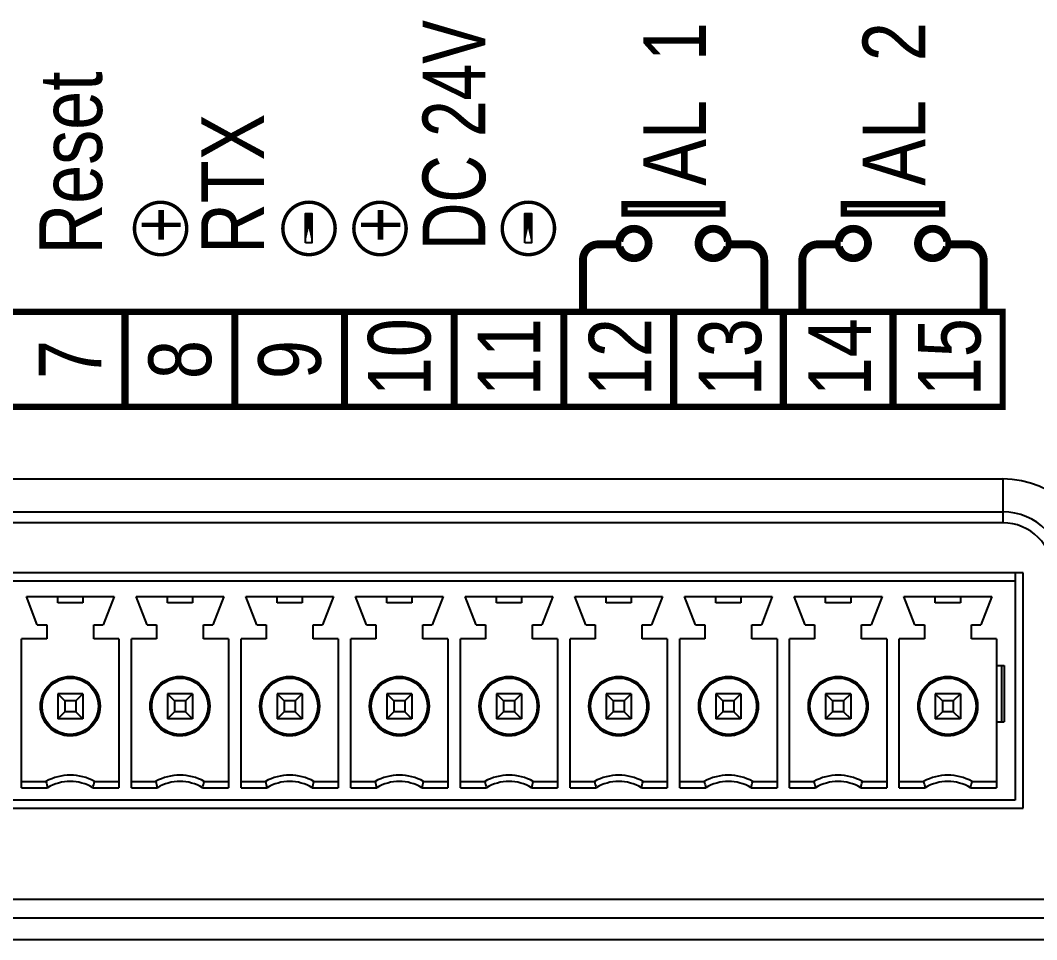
# Model space of a CAD drawing. Header units: millimetres. Extents: x 509 to 5579, y -1329 to 587.
# Drawn here: x 1502.89 to 1535.32, y -941.4 to -912.07 of the extents above; entities that cross this region are included whole.
import ezdxf

# ---------------------------------------------------------------- set-up
doc = ezdxf.new("R2010")
doc.units = ezdxf.units.MM
doc.layers.get('0').update_dxf_attribs({"linetype": 'CONTINUOUS'})
doc.styles.get("Standard").update_dxf_attribs({"font": 'gulim.ttc', "width": 0.8, "height": 2})

msp = doc.modelspace()

# ---------------------------------------------------------------- linework, layer by layer
at = {"linetype": 'Continuous'}
for p, q in [((1481.732, -926.703), (1534.232, -926.703)), ((1534.232, -926.703), (1534.232, -928.101)), ((1481.732, -927.755), (1534.232, -927.755)), ((1534.232, -928.101), (1481.732, -928.101)), ((1534.882, -929.701), (1481.082, -929.701)), ((1481.332, -929.954), (1534.632, -929.954)), ((1534.632, -929.714), (1534.632, -936.954)), ((1534.882, -937.201), (1534.882, -929.701)), ((1506.582, -930.454), (1509.382, -930.454)), ((1508.382, -930.454), (1508.382, -930.654)), ((1509.382, -930.454), (1509.032, -931.354)), ((1510.082, -930.454), (1512.882, -930.454)), ((1510.432, -931.354), (1510.082, -930.454)), ((1511.082, -930.654), (1511.082, -930.454)), ((1511.882, -930.454), (1511.882, -930.654)), ((1512.882, -930.454), (1512.532, -931.354)), ((1513.582, -930.454), (1516.382, -930.454)), ((1513.932, -931.354), (1513.582, -930.454)), ((1514.582, -930.654), (1514.582, -930.454)), ((1515.382, -930.454), (1515.382, -930.654)), ((1516.382, -930.454), (1516.032, -931.354)), ((1517.082, -930.454), (1519.882, -930.454)), ((1517.432, -931.354), (1517.082, -930.454)), ((1518.082, -930.654), (1518.082, -930.454)), ((1518.882, -930.454), (1518.882, -930.654)), ((1519.882, -930.454), (1519.532, -931.354)), ((1520.582, -930.454), (1523.382, -930.454)), ((1520.932, -931.354), (1520.582, -930.454)), ((1521.582, -930.654), (1521.582, -930.454)), ((1522.382, -930.454), (1522.382, -930.654)), ((1523.382, -930.454), (1523.032, -931.354)), ((1524.082, -930.454), (1526.882, -930.454)), ((1524.432, -931.354), (1524.082, -930.454)), ((1525.082, -930.654), (1525.082, -930.454)), ((1525.882, -930.454), (1525.882, -930.654)), ((1526.882, -930.454), (1526.532, -931.354)), ((1527.582, -930.454), (1530.382, -930.454)), ((1527.932, -931.354), (1527.582, -930.454)), ((1528.582, -930.654), (1528.582, -930.454)), ((1529.382, -930.454), (1529.382, -930.654)), ((1530.382, -930.454), (1530.032, -931.354)), ((1531.082, -930.454), (1533.882, -930.454)), ((1531.432, -931.354), (1531.082, -930.454)), ((1532.082, -930.654), (1532.082, -930.454)), ((1532.882, -930.454), (1532.882, -930.654)), ((1533.882, -930.454), (1533.532, -931.354)), ((1508.382, -930.654), (1507.582, -930.654)), ((1511.882, -930.654), (1511.082, -930.654)), ((1515.382, -930.654), (1514.582, -930.654)), ((1518.882, -930.654), (1518.082, -930.654)), ((1522.382, -930.654), (1521.582, -930.654)), ((1525.882, -930.654), (1525.082, -930.654)), ((1529.382, -930.654), (1528.582, -930.654)), ((1532.882, -930.654), (1532.082, -930.654)), ((1508.732, -931.354), (1509.032, -931.354)), ((1508.732, -931.804), (1508.732, -931.354)), ((1510.432, -931.354), (1510.732, -931.354)), ((1510.732, -931.354), (1510.732, -931.804)), ((1512.232, -931.354), (1512.532, -931.354)), ((1512.232, -931.804), (1512.232, -931.354)), ((1513.932, -931.354), (1514.232, -931.354)), ((1514.232, -931.354), (1514.232, -931.804)), ((1515.732, -931.354), (1516.032, -931.354)), ((1515.732, -931.804), (1515.732, -931.354)), ((1517.432, -931.354), (1517.732, -931.354)), ((1517.732, -931.354), (1517.732, -931.804)), ((1519.232, -931.354), (1519.532, -931.354)), ((1519.232, -931.804), (1519.232, -931.354)), ((1520.932, -931.354), (1521.232, -931.354)), ((1521.232, -931.354), (1521.232, -931.804)), ((1522.732, -931.354), (1523.032, -931.354)), ((1522.732, -931.804), (1522.732, -931.354)), ((1524.432, -931.354), (1524.732, -931.354)), ((1524.732, -931.354), (1524.732, -931.804)), ((1526.232, -931.354), (1526.532, -931.354)), ((1526.232, -931.804), (1526.232, -931.354)), ((1527.932, -931.354), (1528.232, -931.354)), ((1528.232, -931.354), (1528.232, -931.804)), ((1529.732, -931.354), (1530.032, -931.354)), ((1529.732, -931.804), (1529.732, -931.354)), ((1531.432, -931.354), (1531.732, -931.354)), ((1531.732, -931.354), (1531.732, -931.804)), ((1533.232, -931.354), (1533.532, -931.354)), ((1533.232, -931.804), (1533.232, -931.354)), ((1509.532, -931.804), (1508.732, -931.804)), ((1509.532, -931.804), (1509.532, -936.554)), ((1510.732, -931.804), (1509.932, -931.804)), ((1509.932, -936.554), (1509.932, -931.804)), ((1513.032, -931.804), (1512.232, -931.804)), ((1513.032, -931.804), (1513.032, -936.554)), ((1514.232, -931.804), (1513.432, -931.804)), ((1513.432, -936.554), (1513.432, -931.804)), ((1516.532, -931.804), (1515.732, -931.804)), ((1516.532, -931.804), (1516.532, -936.554)), ((1517.732, -931.804), (1516.932, -931.804)), ((1516.932, -936.554), (1516.932, -931.804)), ((1520.032, -931.804), (1519.232, -931.804)), ((1520.032, -931.804), (1520.032, -936.554)), ((1521.232, -931.804), (1520.432, -931.804)), ((1520.432, -936.554), (1520.432, -931.804)), ((1523.532, -931.804), (1522.732, -931.804)), ((1523.532, -931.804), (1523.532, -936.554)), ((1524.732, -931.804), (1523.932, -931.804)), ((1523.932, -936.554), (1523.932, -931.804)), ((1527.032, -931.804), (1526.232, -931.804)), ((1527.032, -931.804), (1527.032, -936.554)), ((1528.232, -931.804), (1527.432, -931.804)), ((1527.432, -936.554), (1527.432, -931.804)), ((1530.532, -931.804), (1529.732, -931.804)), ((1530.532, -931.804), (1530.532, -936.554)), ((1531.732, -931.804), (1530.932, -931.804)), ((1530.932, -936.554), (1530.932, -931.804)), ((1534.032, -931.804), (1533.232, -931.804)), ((1534.032, -931.804), (1534.032, -936.554)), ((1534.032, -932.654), (1534.282, -932.654)), ((1534.201, -934.454), (1534.201, -932.654)), ((1534.282, -932.654), (1534.282, -934.454)), ((1508.382, -933.554), (1507.582, -933.554)), ((1508.382, -933.554), (1508.157, -933.779)), ((1508.382, -933.554), (1508.382, -934.354)), ((1511.882, -933.554), (1511.082, -933.554)), ((1511.307, -933.779), (1511.082, -933.554)), ((1511.082, -933.554), (1511.082, -934.354)), ((1511.882, -933.554), (1511.657, -933.779)), ((1511.882, -933.554), (1511.882, -934.354)), ((1515.382, -933.554), (1514.582, -933.554)), ((1514.807, -933.779), (1514.582, -933.554)), ((1514.582, -933.554), (1514.582, -934.354)), ((1515.382, -933.554), (1515.157, -933.779)), ((1515.382, -933.554), (1515.382, -934.354)), ((1518.882, -933.554), (1518.082, -933.554)), ((1518.307, -933.779), (1518.082, -933.554)), ((1518.082, -933.554), (1518.082, -934.354)), ((1518.882, -933.554), (1518.657, -933.779)), ((1518.882, -933.554), (1518.882, -934.354)), ((1522.382, -933.554), (1521.582, -933.554)), ((1521.807, -933.779), (1521.582, -933.554)), ((1521.582, -933.554), (1521.582, -934.354)), ((1522.382, -933.554), (1522.157, -933.779)), ((1522.382, -933.554), (1522.382, -934.354)), ((1525.882, -933.554), (1525.082, -933.554)), ((1525.307, -933.779), (1525.082, -933.554)), ((1525.082, -933.554), (1525.082, -934.354)), ((1525.882, -933.554), (1525.657, -933.779)), ((1525.882, -933.554), (1525.882, -934.354)), ((1529.382, -933.554), (1528.582, -933.554)), ((1528.807, -933.779), (1528.582, -933.554)), ((1528.582, -933.554), (1528.582, -934.354)), ((1529.382, -933.554), (1529.157, -933.779)), ((1529.382, -933.554), (1529.382, -934.354)), ((1532.882, -933.554), (1532.082, -933.554)), ((1532.307, -933.779), (1532.082, -933.554)), ((1532.082, -933.554), (1532.082, -934.354)), ((1532.882, -933.554), (1532.657, -933.779)), ((1532.882, -933.554), (1532.882, -934.354)), ((1508.157, -933.779), (1507.807, -933.779)), ((1508.157, -933.779), (1508.157, -934.129)), ((1511.657, -933.779), (1511.307, -933.779)), ((1511.307, -933.779), (1511.307, -934.129)), ((1511.657, -933.779), (1511.657, -934.129)), ((1515.157, -933.779), (1514.807, -933.779)), ((1514.807, -933.779), (1514.807, -934.129)), ((1515.157, -933.779), (1515.157, -934.129)), ((1518.657, -933.779), (1518.307, -933.779)), ((1518.307, -933.779), (1518.307, -934.129)), ((1518.657, -933.779), (1518.657, -934.129)), ((1522.157, -933.779), (1521.807, -933.779)), ((1521.807, -933.779), (1521.807, -934.129)), ((1522.157, -933.779), (1522.157, -934.129)), ((1525.657, -933.779), (1525.307, -933.779)), ((1525.307, -933.779), (1525.307, -934.129)), ((1525.657, -933.779), (1525.657, -934.129)), ((1529.157, -933.779), (1528.807, -933.779)), ((1528.807, -933.779), (1528.807, -934.129)), ((1529.157, -933.779), (1529.157, -934.129)), ((1532.657, -933.779), (1532.307, -933.779)), ((1532.307, -933.779), (1532.307, -934.129)), ((1532.657, -933.779), (1532.657, -934.129)), ((1508.157, -934.129), (1507.807, -934.129)), ((1508.157, -934.129), (1508.382, -934.354)), ((1511.082, -934.354), (1511.307, -934.129)), ((1511.657, -934.129), (1511.307, -934.129)), ((1511.657, -934.129), (1511.882, -934.354)), ((1514.582, -934.354), (1514.807, -934.129)), ((1515.157, -934.129), (1514.807, -934.129)), ((1515.157, -934.129), (1515.382, -934.354)), ((1518.082, -934.354), (1518.307, -934.129)), ((1518.657, -934.129), (1518.307, -934.129)), ((1518.657, -934.129), (1518.882, -934.354)), ((1521.582, -934.354), (1521.807, -934.129)), ((1522.157, -934.129), (1521.807, -934.129)), ((1522.157, -934.129), (1522.382, -934.354)), ((1525.082, -934.354), (1525.307, -934.129)), ((1525.657, -934.129), (1525.307, -934.129)), ((1525.657, -934.129), (1525.882, -934.354)), ((1528.582, -934.354), (1528.807, -934.129)), ((1529.157, -934.129), (1528.807, -934.129)), ((1529.157, -934.129), (1529.382, -934.354)), ((1532.082, -934.354), (1532.307, -934.129)), ((1532.657, -934.129), (1532.307, -934.129)), ((1532.657, -934.129), (1532.882, -934.354)), ((1508.382, -934.354), (1507.582, -934.354)), ((1511.882, -934.354), (1511.082, -934.354)), ((1515.382, -934.354), (1514.582, -934.354)), ((1518.882, -934.354), (1518.082, -934.354)), ((1522.382, -934.354), (1521.582, -934.354)), ((1525.882, -934.354), (1525.082, -934.354)), ((1529.382, -934.354), (1528.582, -934.354)), ((1532.882, -934.354), (1532.082, -934.354)), ((1534.032, -934.454), (1534.282, -934.454)), ((1508.757, -936.354), (1509.532, -936.354)), ((1509.932, -936.354), (1510.708, -936.354)), ((1512.257, -936.354), (1513.032, -936.354)), ((1513.432, -936.354), (1514.208, -936.354)), ((1515.757, -936.354), (1516.532, -936.354)), ((1516.932, -936.354), (1517.708, -936.354)), ((1519.257, -936.354), (1520.032, -936.354)), ((1520.432, -936.354), (1521.208, -936.354)), ((1522.757, -936.354), (1523.532, -936.354)), ((1523.932, -936.354), (1524.708, -936.354)), ((1526.257, -936.354), (1527.032, -936.354)), ((1527.432, -936.354), (1528.208, -936.354)), ((1529.757, -936.354), (1530.532, -936.354)), ((1530.932, -936.354), (1531.708, -936.354)), ((1533.257, -936.354), (1534.032, -936.354)), ((1508.703, -936.554), (1509.532, -936.554)), ((1509.932, -936.554), (1510.761, -936.554)), ((1512.203, -936.554), (1513.032, -936.554)), ((1513.432, -936.554), (1514.261, -936.554)), ((1515.703, -936.554), (1516.532, -936.554)), ((1516.932, -936.554), (1517.761, -936.554)), ((1519.203, -936.554), (1520.032, -936.554)), ((1520.432, -936.554), (1521.261, -936.554)), ((1522.703, -936.554), (1523.532, -936.554)), ((1523.932, -936.554), (1524.761, -936.554)), ((1526.203, -936.554), (1527.032, -936.554)), ((1527.432, -936.554), (1528.261, -936.554)), ((1529.703, -936.554), (1530.532, -936.554)), ((1530.932, -936.554), (1531.761, -936.554)), ((1533.203, -936.554), (1534.032, -936.554)), ((1534.632, -936.954), (1481.332, -936.954)), ((1481.082, -937.201), (1534.882, -937.201)), ((1535.833, -940.119), (1480.131, -940.119)), ((1536.401, -940.718), (1479.563, -940.718)), ((1407.432, -941.401), (1555.832, -941.401)), ((1408.532, -941.401), (1554.334, -941.401))]:
    msp.add_line(p, q, dxfattribs=at)
at = {"color": 7, "linetype": 'Continuous'}
for p, q in [((1503.082, -930.454), (1505.882, -930.454)), ((1503.432, -931.354), (1503.082, -930.454)), ((1504.082, -930.654), (1504.082, -930.454)), ((1504.882, -930.454), (1504.882, -930.654)), ((1505.882, -930.454), (1505.532, -931.354)), ((1506.932, -931.354), (1506.582, -930.454)), ((1507.582, -930.654), (1507.582, -930.454)), ((1504.882, -930.654), (1504.082, -930.654)), ((1503.432, -931.354), (1503.732, -931.354)), ((1503.732, -931.354), (1503.732, -931.804)), ((1505.232, -931.354), (1505.532, -931.354)), ((1505.232, -931.804), (1505.232, -931.354)), ((1506.932, -931.354), (1507.232, -931.354)), ((1507.232, -931.354), (1507.232, -931.804)), ((1503.732, -931.804), (1502.932, -931.804)), ((1502.932, -936.554), (1502.932, -931.804)), ((1506.032, -931.804), (1505.232, -931.804)), ((1506.032, -931.804), (1506.032, -936.554)), ((1507.232, -931.804), (1506.432, -931.804)), ((1506.432, -936.554), (1506.432, -931.804)), ((1504.882, -933.554), (1504.082, -933.554)), ((1504.307, -933.779), (1504.082, -933.554)), ((1504.082, -933.554), (1504.082, -934.354)), ((1504.882, -933.554), (1504.657, -933.779)), ((1504.882, -933.554), (1504.882, -934.354)), ((1507.807, -933.779), (1507.582, -933.554)), ((1507.582, -933.554), (1507.582, -934.354)), ((1504.657, -933.779), (1504.307, -933.779)), ((1504.307, -933.779), (1504.307, -934.129)), ((1504.657, -933.779), (1504.657, -934.129)), ((1507.807, -933.779), (1507.807, -934.129)), ((1504.082, -934.354), (1504.307, -934.129)), ((1504.657, -934.129), (1504.307, -934.129)), ((1504.657, -934.129), (1504.882, -934.354)), ((1507.582, -934.354), (1507.807, -934.129)), ((1504.882, -934.354), (1504.082, -934.354)), ((1502.932, -936.354), (1503.708, -936.354)), ((1505.257, -936.354), (1506.032, -936.354)), ((1506.432, -936.354), (1507.208, -936.354)), ((1502.932, -936.554), (1503.761, -936.554)), ((1505.203, -936.554), (1506.032, -936.554)), ((1506.432, -936.554), (1507.261, -936.554))]:
    msp.add_line(p, q, dxfattribs=at)
for points, const_width, elevation in [([(1508.198, -918.715), (1508.198, -918.7), (1508.198, -918.685), (1508.197, -918.67), (1508.196, -918.655), (1508.195, -918.64), (1508.193, -918.625), (1508.191, -918.61), (1508.189, -918.595), (1508.187, -918.58), (1508.185, -918.565), (1508.182, -918.551), (1508.179, -918.536), (1508.175, -918.521), (1508.172, -918.506), (1508.168, -918.492), (1508.164, -918.477), (1508.159, -918.463), (1508.155, -918.448), (1508.15, -918.434), (1508.145, -918.42), (1508.139, -918.406), (1508.133, -918.392), (1508.128, -918.378), (1508.121, -918.364), (1508.115, -918.35), (1508.108, -918.337), (1508.101, -918.323), (1508.094, -918.31), (1508.087, -918.297), (1508.079, -918.284), (1508.071, -918.271), (1508.063, -918.258), (1508.055, -918.246), (1508.046, -918.233), (1508.038, -918.221), (1508.029, -918.209), (1508.02, -918.197), (1508.01, -918.185), (1508.001, -918.174), (1507.991, -918.162), (1507.981, -918.151), (1507.97, -918.14), (1507.96, -918.129), (1507.949, -918.118), (1507.939, -918.108), (1507.928, -918.098), (1507.916, -918.087), (1507.905, -918.078), (1507.893, -918.068), (1507.882, -918.058), (1507.87, -918.049), (1507.858, -918.04), (1507.845, -918.031), (1507.833, -918.023), (1507.82, -918.014), (1507.808, -918.006), (1507.795, -917.998), (1507.782, -917.991), (1507.769, -917.983), (1507.756, -917.976), (1507.742, -917.969), (1507.729, -917.962), (1507.715, -917.956), (1507.701, -917.95), (1507.687, -917.944), (1507.674, -917.938), (1507.659, -917.932), (1507.645, -917.927), (1507.631, -917.922), (1507.617, -917.918), (1507.602, -917.913), (1507.588, -917.909), (1507.573, -917.905), (1507.559, -917.901), (1507.544, -917.898), (1507.529, -917.895), (1507.514, -917.892), (1507.499, -917.89), (1507.485, -917.887), (1507.47, -917.885), (1507.455, -917.883), (1507.44, -917.882), (1507.425, -917.881), (1507.41, -917.88), (1507.394, -917.879), (1507.379, -917.879), (1507.364, -917.878), (1507.349, -917.879), (1507.334, -917.879), (1507.319, -917.88), (1507.304, -917.881), (1507.289, -917.882), (1507.274, -917.883), (1507.259, -917.885), (1507.244, -917.887), (1507.229, -917.89), (1507.214, -917.892), (1507.2, -917.895), (1507.185, -917.898), (1507.17, -917.902), (1507.155, -917.905), (1507.141, -917.909), (1507.126, -917.913), (1507.112, -917.918), (1507.098, -917.923), (1507.083, -917.927), (1507.069, -917.933), (1507.055, -917.938), (1507.041, -917.944), (1507.027, -917.95), (1507.014, -917.956), (1507, -917.963), (1506.987, -917.969), (1506.973, -917.976), (1506.96, -917.984), (1506.947, -917.991), (1506.934, -917.999), (1506.921, -918.007), (1506.908, -918.015), (1506.896, -918.023), (1506.883, -918.032), (1506.871, -918.041), (1506.859, -918.05), (1506.847, -918.059), (1506.835, -918.068), (1506.824, -918.078), (1506.813, -918.088), (1506.801, -918.098), (1506.79, -918.108), (1506.78, -918.119), (1506.769, -918.13), (1506.758, -918.14), (1506.748, -918.152), (1506.738, -918.163), (1506.728, -918.174), (1506.719, -918.186), (1506.709, -918.198), (1506.7, -918.21), (1506.691, -918.222), (1506.683, -918.234), (1506.674, -918.246), (1506.666, -918.259), (1506.658, -918.272), (1506.65, -918.285), (1506.642, -918.298), (1506.635, -918.311), (1506.628, -918.324), (1506.621, -918.338), (1506.614, -918.351), (1506.608, -918.365), (1506.602, -918.379), (1506.596, -918.392), (1506.59, -918.406), (1506.585, -918.421), (1506.579, -918.435), (1506.575, -918.449), (1506.57, -918.463), (1506.566, -918.478), (1506.561, -918.492), (1506.558, -918.507), (1506.554, -918.522), (1506.551, -918.536), (1506.548, -918.551), (1506.545, -918.566), (1506.542, -918.581), (1506.54, -918.596), (1506.538, -918.611), (1506.536, -918.626), (1506.535, -918.641), (1506.533, -918.656), (1506.533, -918.671), (1506.532, -918.686), (1506.531, -918.701), (1506.531, -918.716)], 0.11, 22.2), ([(1511.266, -918.713), (1511.266, -918.698), (1511.267, -918.683), (1511.267, -918.668), (1511.268, -918.653), (1511.269, -918.638), (1511.271, -918.623), (1511.273, -918.608), (1511.275, -918.593), (1511.277, -918.578), (1511.28, -918.563), (1511.282, -918.548), (1511.286, -918.534), (1511.289, -918.519), (1511.293, -918.504), (1511.296, -918.49), (1511.301, -918.475), (1511.305, -918.461), (1511.31, -918.446), (1511.314, -918.432), (1511.32, -918.418), (1511.325, -918.404), (1511.331, -918.39), (1511.337, -918.376), (1511.343, -918.362), (1511.349, -918.348), (1511.356, -918.335), (1511.363, -918.321), (1511.37, -918.308), (1511.377, -918.295), (1511.385, -918.282), (1511.393, -918.269), (1511.401, -918.256), (1511.409, -918.244), (1511.418, -918.231), (1511.426, -918.219), (1511.435, -918.207), (1511.445, -918.195), (1511.454, -918.183), (1511.464, -918.172), (1511.473, -918.16), (1511.484, -918.149), (1511.494, -918.138), (1511.504, -918.127), (1511.515, -918.116), (1511.526, -918.106), (1511.537, -918.096), (1511.548, -918.085), (1511.559, -918.076), (1511.571, -918.066), (1511.583, -918.056), (1511.594, -918.047), (1511.607, -918.038), (1511.619, -918.029), (1511.631, -918.021), (1511.644, -918.012), (1511.656, -918.004), (1511.669, -917.996), (1511.682, -917.989), (1511.695, -917.981), (1511.709, -917.974), (1511.722, -917.967), (1511.735, -917.96), (1511.749, -917.954), (1511.763, -917.948), (1511.777, -917.942), (1511.791, -917.936), (1511.805, -917.93), (1511.819, -917.925), (1511.833, -917.92), (1511.847, -917.916), (1511.862, -917.911), (1511.876, -917.907), (1511.891, -917.903), (1511.906, -917.899), (1511.92, -917.896), (1511.935, -917.893), (1511.95, -917.89), (1511.965, -917.887), (1511.98, -917.885), (1511.995, -917.883), (1512.01, -917.881), (1512.025, -917.88), (1512.04, -917.879), (1512.055, -917.878), (1512.07, -917.877), (1512.085, -917.877), (1512.1, -917.876), (1512.115, -917.877), (1512.13, -917.877), (1512.145, -917.878), (1512.16, -917.879), (1512.175, -917.88), (1512.19, -917.881), (1512.205, -917.883), (1512.22, -917.885), (1512.235, -917.888), (1512.25, -917.89), (1512.265, -917.893), (1512.279, -917.896), (1512.294, -917.9), (1512.309, -917.903), (1512.323, -917.907), (1512.338, -917.911), (1512.352, -917.916), (1512.366, -917.92), (1512.381, -917.925), (1512.395, -917.931), (1512.409, -917.936), (1512.423, -917.942), (1512.437, -917.948), (1512.45, -917.954), (1512.464, -917.961), (1512.478, -917.967), (1512.491, -917.974), (1512.504, -917.981), (1512.517, -917.989), (1512.53, -917.997), (1512.543, -918.005), (1512.556, -918.013), (1512.568, -918.021), (1512.581, -918.03), (1512.593, -918.039), (1512.605, -918.048), (1512.617, -918.057), (1512.629, -918.066), (1512.64, -918.076), (1512.652, -918.086), (1512.663, -918.096), (1512.674, -918.106), (1512.685, -918.117), (1512.695, -918.128), (1512.706, -918.138), (1512.716, -918.149), (1512.726, -918.161), (1512.736, -918.172), (1512.745, -918.184), (1512.755, -918.196), (1512.764, -918.208), (1512.773, -918.22), (1512.782, -918.232), (1512.79, -918.244), (1512.798, -918.257), (1512.807, -918.27), (1512.814, -918.283), (1512.822, -918.296), (1512.829, -918.309), (1512.836, -918.322), (1512.843, -918.335), (1512.85, -918.349), (1512.856, -918.363), (1512.863, -918.376), (1512.868, -918.39), (1512.874, -918.404), (1512.88, -918.419), (1512.885, -918.433), (1512.89, -918.447), (1512.894, -918.461), (1512.899, -918.476), (1512.903, -918.49), (1512.907, -918.505), (1512.91, -918.52), (1512.914, -918.534), (1512.917, -918.549), (1512.919, -918.564), (1512.922, -918.579), (1512.924, -918.594), (1512.926, -918.609), (1512.928, -918.624), (1512.929, -918.639), (1512.931, -918.654), (1512.932, -918.669), (1512.932, -918.684), (1512.933, -918.699), (1512.933, -918.714)], 0.11, 22.2), ([(1515.198, -918.715), (1515.198, -918.7), (1515.198, -918.685), (1515.197, -918.67), (1515.196, -918.655), (1515.195, -918.64), (1515.193, -918.625), (1515.191, -918.61), (1515.189, -918.595), (1515.187, -918.58), (1515.185, -918.565), (1515.182, -918.551), (1515.179, -918.536), (1515.175, -918.521), (1515.172, -918.506), (1515.168, -918.492), (1515.164, -918.477), (1515.159, -918.463), (1515.155, -918.448), (1515.15, -918.434), (1515.145, -918.42), (1515.139, -918.406), (1515.133, -918.392), (1515.128, -918.378), (1515.121, -918.364), (1515.115, -918.35), (1515.108, -918.337), (1515.101, -918.323), (1515.094, -918.31), (1515.087, -918.297), (1515.079, -918.284), (1515.071, -918.271), (1515.063, -918.258), (1515.055, -918.246), (1515.046, -918.233), (1515.038, -918.221), (1515.029, -918.209), (1515.02, -918.197), (1515.01, -918.185), (1515.001, -918.174), (1514.991, -918.162), (1514.981, -918.151), (1514.97, -918.14), (1514.96, -918.129), (1514.949, -918.118), (1514.939, -918.108), (1514.928, -918.098), (1514.916, -918.087), (1514.905, -918.078), (1514.893, -918.068), (1514.882, -918.058), (1514.87, -918.049), (1514.858, -918.04), (1514.845, -918.031), (1514.833, -918.023), (1514.82, -918.014), (1514.808, -918.006), (1514.795, -917.998), (1514.782, -917.991), (1514.769, -917.983), (1514.756, -917.976), (1514.742, -917.969), (1514.729, -917.962), (1514.715, -917.956), (1514.701, -917.95), (1514.687, -917.944), (1514.674, -917.938), (1514.659, -917.932), (1514.645, -917.927), (1514.631, -917.922), (1514.617, -917.918), (1514.602, -917.913), (1514.588, -917.909), (1514.573, -917.905), (1514.559, -917.901), (1514.544, -917.898), (1514.529, -917.895), (1514.514, -917.892), (1514.499, -917.89), (1514.485, -917.887), (1514.47, -917.885), (1514.455, -917.883), (1514.44, -917.882), (1514.425, -917.881), (1514.41, -917.88), (1514.394, -917.879), (1514.379, -917.879), (1514.364, -917.878), (1514.349, -917.879), (1514.334, -917.879), (1514.319, -917.88), (1514.304, -917.881), (1514.289, -917.882), (1514.274, -917.883), (1514.259, -917.885), (1514.244, -917.887), (1514.229, -917.89), (1514.214, -917.892), (1514.2, -917.895), (1514.185, -917.898), (1514.17, -917.902), (1514.155, -917.905), (1514.141, -917.909), (1514.126, -917.913), (1514.112, -917.918), (1514.098, -917.923), (1514.083, -917.927), (1514.069, -917.933), (1514.055, -917.938), (1514.041, -917.944), (1514.027, -917.95), (1514.014, -917.956), (1514, -917.963), (1513.987, -917.969), (1513.973, -917.976), (1513.96, -917.984), (1513.947, -917.991), (1513.934, -917.999), (1513.921, -918.007), (1513.908, -918.015), (1513.896, -918.023), (1513.883, -918.032), (1513.871, -918.041), (1513.859, -918.05), (1513.847, -918.059), (1513.835, -918.068), (1513.824, -918.078), (1513.813, -918.088), (1513.801, -918.098), (1513.79, -918.108), (1513.78, -918.119), (1513.769, -918.13), (1513.758, -918.14), (1513.748, -918.152), (1513.738, -918.163), (1513.728, -918.174), (1513.719, -918.186), (1513.709, -918.198), (1513.7, -918.21), (1513.691, -918.222), (1513.683, -918.234), (1513.674, -918.246), (1513.666, -918.259), (1513.658, -918.272), (1513.65, -918.285), (1513.642, -918.298), (1513.635, -918.311), (1513.628, -918.324), (1513.621, -918.338), (1513.614, -918.351), (1513.608, -918.365), (1513.602, -918.379), (1513.596, -918.392), (1513.59, -918.406), (1513.585, -918.421), (1513.579, -918.435), (1513.575, -918.449), (1513.57, -918.463), (1513.566, -918.478), (1513.561, -918.492), (1513.558, -918.507), (1513.554, -918.522), (1513.551, -918.536), (1513.548, -918.551), (1513.545, -918.566), (1513.542, -918.581), (1513.54, -918.596), (1513.538, -918.611), (1513.536, -918.626), (1513.535, -918.641), (1513.533, -918.656), (1513.533, -918.671), (1513.532, -918.686), (1513.531, -918.701), (1513.531, -918.716)], 0.11, 22.2), ([(1518.266, -918.713), (1518.266, -918.698), (1518.267, -918.683), (1518.267, -918.668), (1518.268, -918.653), (1518.269, -918.638), (1518.271, -918.623), (1518.273, -918.608), (1518.275, -918.593), (1518.277, -918.578), (1518.28, -918.563), (1518.282, -918.548), (1518.286, -918.534), (1518.289, -918.519), (1518.293, -918.504), (1518.296, -918.49), (1518.301, -918.475), (1518.305, -918.461), (1518.31, -918.446), (1518.314, -918.432), (1518.32, -918.418), (1518.325, -918.404), (1518.331, -918.39), (1518.337, -918.376), (1518.343, -918.362), (1518.349, -918.348), (1518.356, -918.335), (1518.363, -918.321), (1518.37, -918.308), (1518.377, -918.295), (1518.385, -918.282), (1518.393, -918.269), (1518.401, -918.256), (1518.409, -918.244), (1518.418, -918.231), (1518.426, -918.219), (1518.435, -918.207), (1518.445, -918.195), (1518.454, -918.183), (1518.464, -918.172), (1518.473, -918.16), (1518.484, -918.149), (1518.494, -918.138), (1518.504, -918.127), (1518.515, -918.116), (1518.526, -918.106), (1518.537, -918.096), (1518.548, -918.085), (1518.559, -918.076), (1518.571, -918.066), (1518.583, -918.056), (1518.594, -918.047), (1518.607, -918.038), (1518.619, -918.029), (1518.631, -918.021), (1518.644, -918.012), (1518.656, -918.004), (1518.669, -917.996), (1518.682, -917.989), (1518.695, -917.981), (1518.709, -917.974), (1518.722, -917.967), (1518.735, -917.96), (1518.749, -917.954), (1518.763, -917.948), (1518.777, -917.942), (1518.791, -917.936), (1518.805, -917.93), (1518.819, -917.925), (1518.833, -917.92), (1518.847, -917.916), (1518.862, -917.911), (1518.876, -917.907), (1518.891, -917.903), (1518.906, -917.899), (1518.92, -917.896), (1518.935, -917.893), (1518.95, -917.89), (1518.965, -917.887), (1518.98, -917.885), (1518.995, -917.883), (1519.01, -917.881), (1519.025, -917.88), (1519.04, -917.879), (1519.055, -917.878), (1519.07, -917.877), (1519.085, -917.877), (1519.1, -917.876), (1519.115, -917.877), (1519.13, -917.877), (1519.145, -917.878), (1519.16, -917.879), (1519.175, -917.88), (1519.19, -917.881), (1519.205, -917.883), (1519.22, -917.885), (1519.235, -917.888), (1519.25, -917.89), (1519.265, -917.893), (1519.279, -917.896), (1519.294, -917.9), (1519.309, -917.903), (1519.323, -917.907), (1519.338, -917.911), (1519.352, -917.916), (1519.366, -917.92), (1519.381, -917.925), (1519.395, -917.931), (1519.409, -917.936), (1519.423, -917.942), (1519.437, -917.948), (1519.45, -917.954), (1519.464, -917.961), (1519.478, -917.967), (1519.491, -917.974), (1519.504, -917.981), (1519.517, -917.989), (1519.53, -917.997), (1519.543, -918.005), (1519.556, -918.013), (1519.568, -918.021), (1519.581, -918.03), (1519.593, -918.039), (1519.605, -918.048), (1519.617, -918.057), (1519.629, -918.066), (1519.64, -918.076), (1519.652, -918.086), (1519.663, -918.096), (1519.674, -918.106), (1519.685, -918.117), (1519.695, -918.128), (1519.706, -918.138), (1519.716, -918.149), (1519.726, -918.161), (1519.736, -918.172), (1519.745, -918.184), (1519.755, -918.196), (1519.764, -918.208), (1519.773, -918.22), (1519.782, -918.232), (1519.79, -918.244), (1519.798, -918.257), (1519.807, -918.27), (1519.814, -918.283), (1519.822, -918.296), (1519.829, -918.309), (1519.836, -918.322), (1519.843, -918.335), (1519.85, -918.349), (1519.856, -918.363), (1519.863, -918.376), (1519.868, -918.39), (1519.874, -918.404), (1519.88, -918.419), (1519.885, -918.433), (1519.89, -918.447), (1519.894, -918.461), (1519.899, -918.476), (1519.903, -918.49), (1519.907, -918.505), (1519.91, -918.52), (1519.914, -918.534), (1519.917, -918.549), (1519.919, -918.564), (1519.922, -918.579), (1519.924, -918.594), (1519.926, -918.609), (1519.928, -918.624), (1519.929, -918.639), (1519.931, -918.654), (1519.932, -918.669), (1519.932, -918.684), (1519.933, -918.699), (1519.933, -918.714)], 0.11, 22.2), ([(1508.198, -918.714), (1508.198, -918.729), (1508.198, -918.744), (1508.197, -918.759), (1508.196, -918.774), (1508.195, -918.789), (1508.193, -918.804), (1508.191, -918.819), (1508.189, -918.834), (1508.187, -918.848), (1508.185, -918.863), (1508.182, -918.878), (1508.179, -918.893), (1508.175, -918.908), (1508.172, -918.922), (1508.168, -918.937), (1508.164, -918.951), (1508.159, -918.966), (1508.155, -918.98), (1508.15, -918.995), (1508.145, -919.009), (1508.139, -919.023), (1508.133, -919.037), (1508.128, -919.051), (1508.121, -919.065), (1508.115, -919.078), (1508.108, -919.092), (1508.101, -919.105), (1508.094, -919.118), (1508.087, -919.132), (1508.079, -919.145), (1508.071, -919.158), (1508.063, -919.17), (1508.055, -919.183), (1508.046, -919.195), (1508.038, -919.208), (1508.029, -919.22), (1508.02, -919.232), (1508.01, -919.243), (1508.001, -919.255), (1507.991, -919.266), (1507.981, -919.278), (1507.97, -919.289), (1507.96, -919.3), (1507.949, -919.31), (1507.939, -919.321), (1507.928, -919.331), (1507.916, -919.341), (1507.905, -919.351), (1507.893, -919.361), (1507.882, -919.37), (1507.87, -919.379), (1507.858, -919.388), (1507.845, -919.397), (1507.833, -919.406), (1507.82, -919.414), (1507.808, -919.422), (1507.795, -919.43), (1507.782, -919.438), (1507.769, -919.445), (1507.756, -919.453), (1507.742, -919.46), (1507.729, -919.466), (1507.715, -919.473), (1507.701, -919.479), (1507.687, -919.485), (1507.674, -919.491), (1507.659, -919.496), (1507.645, -919.501), (1507.631, -919.506), (1507.617, -919.511), (1507.602, -919.516), (1507.588, -919.52), (1507.573, -919.524), (1507.559, -919.527), (1507.544, -919.531), (1507.529, -919.534), (1507.514, -919.537), (1507.499, -919.539), (1507.485, -919.541), (1507.47, -919.543), (1507.455, -919.545), (1507.44, -919.547), (1507.425, -919.548), (1507.41, -919.549), (1507.394, -919.55), (1507.379, -919.55), (1507.364, -919.55), (1507.349, -919.55), (1507.334, -919.55), (1507.319, -919.549), (1507.304, -919.548), (1507.289, -919.547), (1507.274, -919.545), (1507.259, -919.543), (1507.244, -919.541), (1507.229, -919.539), (1507.214, -919.536), (1507.2, -919.534), (1507.185, -919.53), (1507.17, -919.527), (1507.155, -919.523), (1507.141, -919.519), (1507.126, -919.515), (1507.112, -919.511), (1507.098, -919.506), (1507.083, -919.501), (1507.069, -919.496), (1507.055, -919.49), (1507.041, -919.485), (1507.027, -919.479), (1507.014, -919.473), (1507, -919.466), (1506.987, -919.459), (1506.973, -919.452), (1506.96, -919.445), (1506.947, -919.438), (1506.934, -919.43), (1506.921, -919.422), (1506.908, -919.414), (1506.896, -919.405), (1506.883, -919.397), (1506.871, -919.388), (1506.859, -919.379), (1506.847, -919.37), (1506.835, -919.36), (1506.824, -919.351), (1506.813, -919.341), (1506.801, -919.331), (1506.79, -919.32), (1506.78, -919.31), (1506.769, -919.299), (1506.758, -919.288), (1506.748, -919.277), (1506.738, -919.266), (1506.728, -919.254), (1506.719, -919.243), (1506.709, -919.231), (1506.7, -919.219), (1506.691, -919.207), (1506.683, -919.195), (1506.674, -919.182), (1506.666, -919.17), (1506.658, -919.157), (1506.65, -919.144), (1506.642, -919.131), (1506.635, -919.118), (1506.628, -919.105), (1506.621, -919.091), (1506.614, -919.078), (1506.608, -919.064), (1506.602, -919.05), (1506.596, -919.036), (1506.59, -919.022), (1506.585, -919.008), (1506.579, -918.994), (1506.575, -918.98), (1506.57, -918.965), (1506.566, -918.951), (1506.561, -918.936), (1506.558, -918.922), (1506.554, -918.907), (1506.551, -918.892), (1506.548, -918.877), (1506.545, -918.863), (1506.542, -918.848), (1506.54, -918.833), (1506.538, -918.818), (1506.536, -918.803), (1506.535, -918.788), (1506.533, -918.773), (1506.533, -918.758), (1506.532, -918.743), (1506.531, -918.728), (1506.531, -918.713)], 0.11, 22.2), ([(1511.266, -918.712), (1511.266, -918.727), (1511.267, -918.742), (1511.267, -918.757), (1511.268, -918.772), (1511.269, -918.787), (1511.271, -918.802), (1511.273, -918.817), (1511.275, -918.831), (1511.277, -918.846), (1511.28, -918.861), (1511.282, -918.876), (1511.286, -918.891), (1511.289, -918.906), (1511.293, -918.92), (1511.296, -918.935), (1511.301, -918.949), (1511.305, -918.964), (1511.31, -918.978), (1511.314, -918.993), (1511.32, -919.007), (1511.325, -919.021), (1511.331, -919.035), (1511.337, -919.049), (1511.343, -919.063), (1511.349, -919.076), (1511.356, -919.09), (1511.363, -919.103), (1511.37, -919.116), (1511.377, -919.13), (1511.385, -919.143), (1511.393, -919.155), (1511.401, -919.168), (1511.409, -919.181), (1511.418, -919.193), (1511.426, -919.205), (1511.435, -919.218), (1511.445, -919.23), (1511.454, -919.241), (1511.464, -919.253), (1511.473, -919.264), (1511.484, -919.276), (1511.494, -919.287), (1511.504, -919.298), (1511.515, -919.308), (1511.526, -919.319), (1511.537, -919.329), (1511.548, -919.339), (1511.559, -919.349), (1511.571, -919.359), (1511.583, -919.368), (1511.594, -919.377), (1511.607, -919.386), (1511.619, -919.395), (1511.631, -919.404), (1511.644, -919.412), (1511.656, -919.42), (1511.669, -919.428), (1511.682, -919.436), (1511.695, -919.443), (1511.709, -919.451), (1511.722, -919.458), (1511.735, -919.464), (1511.749, -919.471), (1511.763, -919.477), (1511.777, -919.483), (1511.791, -919.489), (1511.805, -919.494), (1511.819, -919.499), (1511.833, -919.504), (1511.847, -919.509), (1511.862, -919.513), (1511.876, -919.518), (1511.891, -919.522), (1511.906, -919.525), (1511.92, -919.529), (1511.935, -919.532), (1511.95, -919.535), (1511.965, -919.537), (1511.98, -919.539), (1511.995, -919.541), (1512.01, -919.543), (1512.025, -919.545), (1512.04, -919.546), (1512.055, -919.547), (1512.07, -919.548), (1512.085, -919.548), (1512.1, -919.548), (1512.115, -919.548), (1512.13, -919.548), (1512.145, -919.547), (1512.16, -919.546), (1512.175, -919.545), (1512.19, -919.543), (1512.205, -919.541), (1512.22, -919.539), (1512.235, -919.537), (1512.25, -919.534), (1512.265, -919.532), (1512.279, -919.528), (1512.294, -919.525), (1512.309, -919.521), (1512.323, -919.517), (1512.338, -919.513), (1512.352, -919.509), (1512.366, -919.504), (1512.381, -919.499), (1512.395, -919.494), (1512.409, -919.488), (1512.423, -919.483), (1512.437, -919.477), (1512.45, -919.47), (1512.464, -919.464), (1512.478, -919.457), (1512.491, -919.45), (1512.504, -919.443), (1512.517, -919.436), (1512.53, -919.428), (1512.543, -919.42), (1512.556, -919.412), (1512.568, -919.403), (1512.581, -919.395), (1512.593, -919.386), (1512.605, -919.377), (1512.617, -919.368), (1512.629, -919.358), (1512.64, -919.349), (1512.652, -919.339), (1512.663, -919.329), (1512.674, -919.318), (1512.685, -919.308), (1512.695, -919.297), (1512.706, -919.286), (1512.716, -919.275), (1512.726, -919.264), (1512.736, -919.252), (1512.745, -919.241), (1512.755, -919.229), (1512.764, -919.217), (1512.773, -919.205), (1512.782, -919.193), (1512.79, -919.18), (1512.798, -919.168), (1512.807, -919.155), (1512.814, -919.142), (1512.822, -919.129), (1512.829, -919.116), (1512.836, -919.102), (1512.843, -919.089), (1512.85, -919.076), (1512.856, -919.062), (1512.863, -919.048), (1512.868, -919.034), (1512.874, -919.02), (1512.88, -919.006), (1512.885, -918.992), (1512.89, -918.978), (1512.894, -918.963), (1512.899, -918.949), (1512.903, -918.934), (1512.907, -918.92), (1512.91, -918.905), (1512.914, -918.89), (1512.917, -918.875), (1512.919, -918.861), (1512.922, -918.846), (1512.924, -918.831), (1512.926, -918.816), (1512.928, -918.801), (1512.929, -918.786), (1512.931, -918.771), (1512.932, -918.756), (1512.932, -918.741), (1512.933, -918.726), (1512.933, -918.711)], 0.11, 22.2), ([(1515.198, -918.714), (1515.198, -918.729), (1515.198, -918.744), (1515.197, -918.759), (1515.196, -918.774), (1515.195, -918.789), (1515.193, -918.804), (1515.191, -918.819), (1515.189, -918.834), (1515.187, -918.848), (1515.185, -918.863), (1515.182, -918.878), (1515.179, -918.893), (1515.175, -918.908), (1515.172, -918.922), (1515.168, -918.937), (1515.164, -918.951), (1515.159, -918.966), (1515.155, -918.98), (1515.15, -918.995), (1515.145, -919.009), (1515.139, -919.023), (1515.133, -919.037), (1515.128, -919.051), (1515.121, -919.065), (1515.115, -919.078), (1515.108, -919.092), (1515.101, -919.105), (1515.094, -919.118), (1515.087, -919.132), (1515.079, -919.145), (1515.071, -919.158), (1515.063, -919.17), (1515.055, -919.183), (1515.046, -919.195), (1515.038, -919.208), (1515.029, -919.22), (1515.02, -919.232), (1515.01, -919.243), (1515.001, -919.255), (1514.991, -919.266), (1514.981, -919.278), (1514.97, -919.289), (1514.96, -919.3), (1514.949, -919.31), (1514.939, -919.321), (1514.928, -919.331), (1514.916, -919.341), (1514.905, -919.351), (1514.893, -919.361), (1514.882, -919.37), (1514.87, -919.379), (1514.858, -919.388), (1514.845, -919.397), (1514.833, -919.406), (1514.82, -919.414), (1514.808, -919.422), (1514.795, -919.43), (1514.782, -919.438), (1514.769, -919.445), (1514.756, -919.453), (1514.742, -919.46), (1514.729, -919.466), (1514.715, -919.473), (1514.701, -919.479), (1514.687, -919.485), (1514.674, -919.491), (1514.659, -919.496), (1514.645, -919.501), (1514.631, -919.506), (1514.617, -919.511), (1514.602, -919.516), (1514.588, -919.52), (1514.573, -919.524), (1514.559, -919.527), (1514.544, -919.531), (1514.529, -919.534), (1514.514, -919.537), (1514.499, -919.539), (1514.485, -919.541), (1514.47, -919.543), (1514.455, -919.545), (1514.44, -919.547), (1514.425, -919.548), (1514.41, -919.549), (1514.394, -919.55), (1514.379, -919.55), (1514.364, -919.55), (1514.349, -919.55), (1514.334, -919.55), (1514.319, -919.549), (1514.304, -919.548), (1514.289, -919.547), (1514.274, -919.545), (1514.259, -919.543), (1514.244, -919.541), (1514.229, -919.539), (1514.214, -919.536), (1514.2, -919.534), (1514.185, -919.53), (1514.17, -919.527), (1514.155, -919.523), (1514.141, -919.519), (1514.126, -919.515), (1514.112, -919.511), (1514.098, -919.506), (1514.083, -919.501), (1514.069, -919.496), (1514.055, -919.49), (1514.041, -919.485), (1514.027, -919.479), (1514.014, -919.473), (1514, -919.466), (1513.987, -919.459), (1513.973, -919.452), (1513.96, -919.445), (1513.947, -919.438), (1513.934, -919.43), (1513.921, -919.422), (1513.908, -919.414), (1513.896, -919.405), (1513.883, -919.397), (1513.871, -919.388), (1513.859, -919.379), (1513.847, -919.37), (1513.835, -919.36), (1513.824, -919.351), (1513.813, -919.341), (1513.801, -919.331), (1513.79, -919.32), (1513.78, -919.31), (1513.769, -919.299), (1513.758, -919.288), (1513.748, -919.277), (1513.738, -919.266), (1513.728, -919.254), (1513.719, -919.243), (1513.709, -919.231), (1513.7, -919.219), (1513.691, -919.207), (1513.683, -919.195), (1513.674, -919.182), (1513.666, -919.17), (1513.658, -919.157), (1513.65, -919.144), (1513.642, -919.131), (1513.635, -919.118), (1513.628, -919.105), (1513.621, -919.091), (1513.614, -919.078), (1513.608, -919.064), (1513.602, -919.05), (1513.596, -919.036), (1513.59, -919.022), (1513.585, -919.008), (1513.579, -918.994), (1513.575, -918.98), (1513.57, -918.965), (1513.566, -918.951), (1513.561, -918.936), (1513.558, -918.922), (1513.554, -918.907), (1513.551, -918.892), (1513.548, -918.877), (1513.545, -918.863), (1513.542, -918.848), (1513.54, -918.833), (1513.538, -918.818), (1513.536, -918.803), (1513.535, -918.788), (1513.533, -918.773), (1513.533, -918.758), (1513.532, -918.743), (1513.531, -918.728), (1513.531, -918.713)], 0.11, 22.2), ([(1518.266, -918.712), (1518.266, -918.727), (1518.267, -918.742), (1518.267, -918.757), (1518.268, -918.772), (1518.269, -918.787), (1518.271, -918.802), (1518.273, -918.817), (1518.275, -918.831), (1518.277, -918.846), (1518.28, -918.861), (1518.282, -918.876), (1518.286, -918.891), (1518.289, -918.906), (1518.293, -918.92), (1518.296, -918.935), (1518.301, -918.949), (1518.305, -918.964), (1518.31, -918.978), (1518.314, -918.993), (1518.32, -919.007), (1518.325, -919.021), (1518.331, -919.035), (1518.337, -919.049), (1518.343, -919.063), (1518.349, -919.076), (1518.356, -919.09), (1518.363, -919.103), (1518.37, -919.116), (1518.377, -919.13), (1518.385, -919.143), (1518.393, -919.155), (1518.401, -919.168), (1518.409, -919.181), (1518.418, -919.193), (1518.426, -919.205), (1518.435, -919.218), (1518.445, -919.23), (1518.454, -919.241), (1518.464, -919.253), (1518.473, -919.264), (1518.484, -919.276), (1518.494, -919.287), (1518.504, -919.298), (1518.515, -919.308), (1518.526, -919.319), (1518.537, -919.329), (1518.548, -919.339), (1518.559, -919.349), (1518.571, -919.359), (1518.583, -919.368), (1518.594, -919.377), (1518.607, -919.386), (1518.619, -919.395), (1518.631, -919.404), (1518.644, -919.412), (1518.656, -919.42), (1518.669, -919.428), (1518.682, -919.436), (1518.695, -919.443), (1518.709, -919.451), (1518.722, -919.458), (1518.735, -919.464), (1518.749, -919.471), (1518.763, -919.477), (1518.777, -919.483), (1518.791, -919.489), (1518.805, -919.494), (1518.819, -919.499), (1518.833, -919.504), (1518.847, -919.509), (1518.862, -919.513), (1518.876, -919.518), (1518.891, -919.522), (1518.906, -919.525), (1518.92, -919.529), (1518.935, -919.532), (1518.95, -919.535), (1518.965, -919.537), (1518.98, -919.539), (1518.995, -919.541), (1519.01, -919.543), (1519.025, -919.545), (1519.04, -919.546), (1519.055, -919.547), (1519.07, -919.548), (1519.085, -919.548), (1519.1, -919.548), (1519.115, -919.548), (1519.13, -919.548), (1519.145, -919.547), (1519.16, -919.546), (1519.175, -919.545), (1519.19, -919.543), (1519.205, -919.541), (1519.22, -919.539), (1519.235, -919.537), (1519.25, -919.534), (1519.265, -919.532), (1519.279, -919.528), (1519.294, -919.525), (1519.309, -919.521), (1519.323, -919.517), (1519.338, -919.513), (1519.352, -919.509), (1519.366, -919.504), (1519.381, -919.499), (1519.395, -919.494), (1519.409, -919.488), (1519.423, -919.483), (1519.437, -919.477), (1519.45, -919.47), (1519.464, -919.464), (1519.478, -919.457), (1519.491, -919.45), (1519.504, -919.443), (1519.517, -919.436), (1519.53, -919.428), (1519.543, -919.42), (1519.556, -919.412), (1519.568, -919.403), (1519.581, -919.395), (1519.593, -919.386), (1519.605, -919.377), (1519.617, -919.368), (1519.629, -919.358), (1519.64, -919.349), (1519.652, -919.339), (1519.663, -919.329), (1519.674, -919.318), (1519.685, -919.308), (1519.695, -919.297), (1519.706, -919.286), (1519.716, -919.275), (1519.726, -919.264), (1519.736, -919.252), (1519.745, -919.241), (1519.755, -919.229), (1519.764, -919.217), (1519.773, -919.205), (1519.782, -919.193), (1519.79, -919.18), (1519.798, -919.168), (1519.807, -919.155), (1519.814, -919.142), (1519.822, -919.129), (1519.829, -919.116), (1519.836, -919.102), (1519.843, -919.089), (1519.85, -919.076), (1519.856, -919.062), (1519.863, -919.048), (1519.868, -919.034), (1519.874, -919.02), (1519.88, -919.006), (1519.885, -918.992), (1519.89, -918.978), (1519.894, -918.963), (1519.899, -918.949), (1519.903, -918.934), (1519.907, -918.92), (1519.91, -918.905), (1519.914, -918.89), (1519.917, -918.875), (1519.919, -918.861), (1519.922, -918.846), (1519.924, -918.831), (1519.926, -918.816), (1519.928, -918.801), (1519.929, -918.786), (1519.931, -918.771), (1519.932, -918.756), (1519.932, -918.741), (1519.933, -918.726), (1519.933, -918.711)], 0.11, 22.2), ([(1506.232, -924.375), (1506.232, -921.375)], 0.23, 44.4), ([(1509.732, -924.375), (1509.732, -921.375)], 0.23, 44.4), ([(1513.232, -924.375), (1513.232, -921.375)], 0.23, 44.4), ([(1516.732, -924.375), (1516.732, -921.375)], 0.23, 44.4), ([(1520.232, -924.375), (1520.232, -921.375)], 0.23, 44.4), ([(1523.732, -924.375), (1523.732, -921.375)], 0.23, 44.4), ([(1527.232, -924.375), (1527.232, -921.375)], 0.23, 44.4), ([(1530.732, -924.375), (1530.732, -921.375)], 0.23, 44.4)]:
    msp.add_lwpolyline(points, dxfattribs=dict(const_width=const_width, elevation=elevation))
at = {"const_width": 0.2}
for points, elevation in [([(1522.166, -918.24), (1522.166, -917.94), (1525.298, -917.94), (1525.298, -918.24)], 60.339), ([(1529.166, -918.24), (1529.166, -917.94), (1532.298, -917.94), (1532.298, -918.24)], 22.2), ([(1481.732, -924.403), (1481.732, -921.375), (1534.232, -921.375), (1534.232, -924.403)], 6.261)]:
    msp.add_lwpolyline(points, close=True, dxfattribs=dict(at, elevation=elevation))
at = {"const_width": 0.211, "elevation": 22.2, "flags": 128}
for points in [[(1512.089, -919.176), (1512.089, -918.241)], [(1519.089, -919.176), (1519.089, -918.241)]]:
    msp.add_lwpolyline(points, close=True, dxfattribs=at)
at = {"elevation": 22.2}
for points in [[(1511.984, -919.176), (1511.984, -918.241), (1512.194, -918.241), (1512.194, -919.176)], [(1518.984, -919.176), (1518.984, -918.241), (1519.194, -918.241), (1519.194, -919.176)]]:
    msp.add_lwpolyline(points, close=True, dxfattribs=at)
at = {"const_width": 0.25}
for points, elevation in [([(1522.008, -919.298, 11.010559), (1522, -919.129)], 82.539), ([(1525.456, -919.298, -11.010559), (1525.464, -919.129)], 82.539), ([(1529.008, -919.298, 11.010559), (1529, -919.129)], 44.4), ([(1532.456, -919.298, -11.010559), (1532.464, -919.129)], 44.4), ([(1520.839, -921.375), (1520.839, -919.719, -0.414214), (1521.339, -919.219), (1522.066, -919.219)], 82.539), ([(1526.625, -921.375), (1526.625, -919.719, 0.414214), (1526.125, -919.219), (1525.398, -919.219)], 82.539), ([(1527.839, -921.375), (1527.839, -919.719, -0.414214), (1528.339, -919.219), (1529.066, -919.219)], 44.4), ([(1533.625, -921.375), (1533.625, -919.719, 0.414214), (1533.125, -919.219), (1532.398, -919.219)], 44.4)]:
    msp.add_lwpolyline(points, format="xyb", dxfattribs=dict(at, elevation=elevation))
at = {"color": 7, "linetype": 'Continuous'}
for radius in [0.95, 0.9]:
    msp.add_circle((1504.482, -933.954), radius, dxfattribs=at)
at = {"linetype": 'Continuous'}
for centre, radius in [((1507.982, -933.954), 0.95), ((1507.982, -933.954), 0.9), ((1511.482, -933.954), 0.95), ((1511.482, -933.954), 0.9), ((1514.982, -933.954), 0.95), ((1514.982, -933.954), 0.9), ((1518.482, -933.954), 0.95), ((1518.482, -933.954), 0.9), ((1521.982, -933.954), 0.95), ((1521.982, -933.954), 0.9), ((1525.482, -933.954), 0.95), ((1525.482, -933.954), 0.9), ((1528.982, -933.954), 0.95), ((1528.982, -933.954), 0.9), ((1532.482, -933.954), 0.95), ((1532.482, -933.954), 0.9)]:
    msp.add_circle(centre, radius, dxfattribs=at)
for centre, radius, start, end in [((1534.232, -929.701), 2.998, 0, 90), ((1534.232, -929.701), 1.946, 0, 90), ((1534.232, -929.701), 1.6, 0, 90), ((1507.982, -937.754), 1.6, 61.0451, 118.9555), ((1507.982, -937.754), 1.4, 58.9973, 121.0023), ((1497.538, -933.461), 11.586, 344.5162, 345.54), ((1511.482, -937.754), 1.6, 61.0451, 118.9554), ((1521.927, -933.461), 11.586, 194.4602, 195.4841), ((1511.482, -937.754), 1.4, 58.9973, 121.0023), ((1501.038, -933.461), 11.586, 344.5162, 345.54), ((1514.982, -937.754), 1.6, 61.045, 118.9554), ((1525.426, -933.461), 11.586, 194.4602, 195.484), ((1514.982, -937.754), 1.4, 58.9973, 121.0024), ((1504.538, -933.461), 11.586, 344.5162, 345.54), ((1518.482, -937.754), 1.6, 61.045, 118.9551), ((1528.926, -933.461), 11.585, 194.4597, 195.4836), ((1518.482, -937.754), 1.4, 58.9973, 121.0027), ((1508.038, -933.461), 11.586, 344.5162, 345.54), ((1521.982, -937.754), 1.6, 61.045, 118.9551), ((1532.426, -933.461), 11.585, 194.4597, 195.4836), ((1521.982, -937.754), 1.4, 58.9973, 121.0027), ((1511.538, -933.461), 11.586, 344.5162, 345.54), ((1525.482, -937.754), 1.6, 61.045, 118.9551), ((1535.926, -933.461), 11.585, 194.4597, 195.4836), ((1525.482, -937.754), 1.4, 58.9973, 121.0027), ((1515.038, -933.461), 11.586, 344.5162, 345.54), ((1528.982, -937.754), 1.6, 61.045, 118.9551), ((1539.426, -933.461), 11.585, 194.4597, 195.4836), ((1528.982, -937.754), 1.4, 58.9973, 121.0027), ((1518.538, -933.461), 11.585, 344.5164, 345.5402), ((1532.482, -937.754), 1.6, 61.045, 118.9551), ((1542.926, -933.461), 11.585, 194.4597, 195.4835), ((1532.482, -937.754), 1.4, 58.9973, 121.0027), ((1522.038, -933.461), 11.585, 344.5164, 345.5402)]:
    msp.add_arc(centre, radius, start, end, dxfattribs=at)
at = {"color": 7, "linetype": 'Continuous'}
for centre, radius, start, end in [((1504.482, -937.754), 1.6, 61.0451, 118.9555), ((1514.927, -933.461), 11.586, 194.4604, 195.4842), ((1504.482, -937.754), 1.4, 58.9973, 121.0023), ((1494.038, -933.461), 11.586, 344.5162, 345.54), ((1518.427, -933.461), 11.586, 194.4603, 195.4841)]:
    msp.add_arc(centre, radius, start, end, dxfattribs=at)

# ---------------------------------------------------------------- texts
at = {"insert": (1515.723, -919.401, 22.2), "char_height": 2, "width": 12.06269, "attachment_point": 1, "rotation": 90, "line_spacing_factor": 1.35}
msp.add_mtext('{\\W0.75;\\fArial|b0|i0|c0|p34;\\C7;DC 24V}', dxfattribs=at)
at = {"attachment_point": 1, "rotation": 90}
for s, insert, char_height, width in [('{\\fArial|b0|i0|c0|p34;AL  1}', (1522.763, -917.351, 22.2), 2, 13.76704), ('{\\fArial|b0|i0|c0|p34;AL  2}', (1529.763, -917.351, 22.2), 2, 13.76704), ('{\\fArial|b0|i0|c0|p34;+}', (1506.474, -919.171, 22.2), 1.76, 12.11499), ('{\\fArial|b0|i0|c0|p34;+}', (1513.474, -919.171, 22.2), 1.76, 12.11499)]:
    msp.add_mtext(s, dxfattribs=dict(at, insert=insert, char_height=char_height, width=width))
at = {"color": 7, "char_height": 2, "attachment_point": 1, "rotation": 90}
for s, insert, width, line_spacing_factor in [('{\\fArial|b0|i0|c0|p34;Reset}', (1503.496, -919.541, 22.2), 1.2, 1.35), ('{\\fArial|b0|i0|c0|p34;RTX }', (1508.661, -919.524, 22.2), 1.2, 1.35), ('{\\fArial|b0|i0|c0|p34;10}', (1513.979, -924.062, 22.2), 13.76704, 0.7), ('{\\fArial|b0|i0|c0|p34;11}', (1517.479, -924.062, 22.2), 13.76704, 0.7), ('{\\fArial|b0|i0|c0|p34;12}', (1521.027, -924.062, 22.2), 13.76704, 0.7), ('{\\fArial|b0|i0|c0|p34;13}', (1524.527, -924.062, 22.2), 13.76704, 0.7), ('{\\fArial|b0|i0|c0|p34;14}', (1528.027, -924.062, 22.2), 13.76704, 0.7), ('{\\fArial|b0|i0|c0|p34;15}', (1531.527, -924.062, 22.2), 13.76704, 0.7), ('{\\fArial|b0|i0|c0|p34;7}', (1503.479, -923.517, 22.2), 13.76704, 0.7), ('{\\fArial|b0|i0|c0|p34;8}', (1506.979, -923.517, 22.2), 13.76704, 0.7), ('{\\fArial|b0|i0|c0|p34;9}', (1510.479, -923.517, 22.2), 13.76704, 0.7)]:
    msp.add_mtext(s, dxfattribs=dict(at, insert=insert, width=width, line_spacing_factor=line_spacing_factor))

doc.saveas('drawing.dxf')
